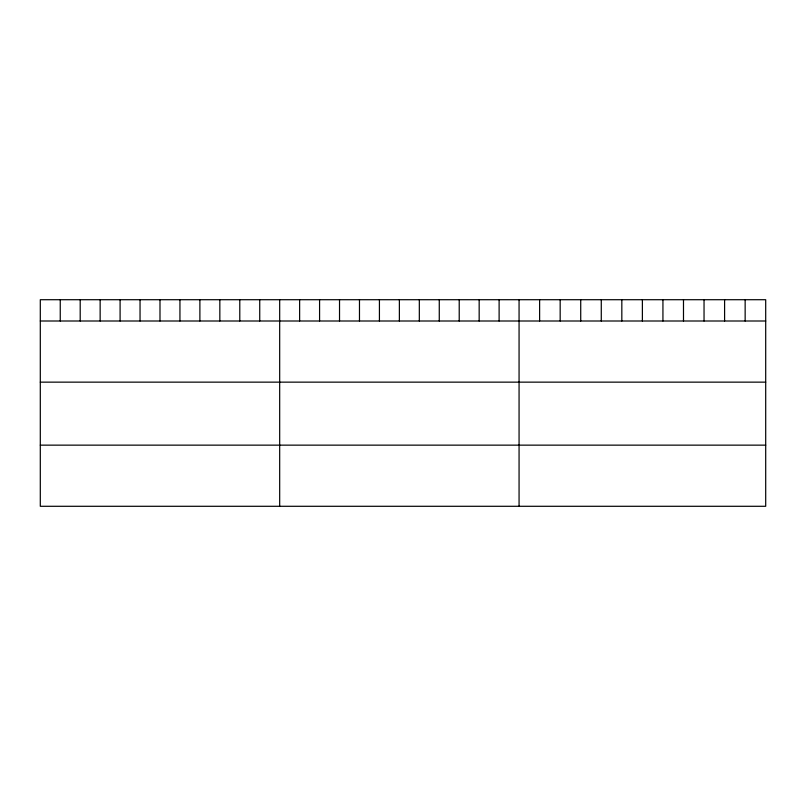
<?xml version="1.0" encoding="UTF-8"?>
<svg xmlns="http://www.w3.org/2000/svg" width="806" height="806" viewBox="0 0 806 806"><rect width="100%" height="100%" fill="white"/><g stroke="black" fill="none" stroke-linecap="round" stroke-linejoin="round"><path stroke-width="1.21" d="M765.7 321L765.7 506.289L40.3 506.289L40.3 299.711L765.7 299.711L765.7 321L40.3 321M40.3 382.145L765.7 382.145M40.3 445.144L765.7 445.144M745.147 299.711L745.147 321M724.594 299.711L724.594 321M704.041 299.711L704.041 321M683.488 299.711L683.488 321M662.935 299.711L662.935 321M642.382 299.711L642.382 321M621.829 299.711L621.829 321M601.276 299.711L601.276 321M580.723 299.711L580.723 321M560.17 299.711L560.17 321M539.617 299.711L539.617 321M519.064 299.711L519.064 506.289M499.115 299.711L499.115 321M479.167 299.711L479.167 321M459.219 299.711L459.219 321M439.27 299.711L439.27 321M419.322 299.711L419.322 321M399.373 299.711L399.373 321M379.425 299.711L379.425 321M359.476 299.711L359.476 321M339.528 299.711L339.528 321M319.579 299.711L319.579 321M299.63 299.711L299.63 321M279.682 299.711L279.682 506.289M259.734 299.711L259.734 321M239.785 299.711L239.785 321M219.837 299.711L219.837 321M199.888 299.711L199.888 321M179.94 299.711L179.94 321M159.991 299.711L159.991 321M140.043 299.711L140.043 321M120.094 299.711L120.094 321M100.146 299.711L100.146 321M80.197 299.711L80.197 321M60.248 299.711L60.248 321"/></g></svg>
